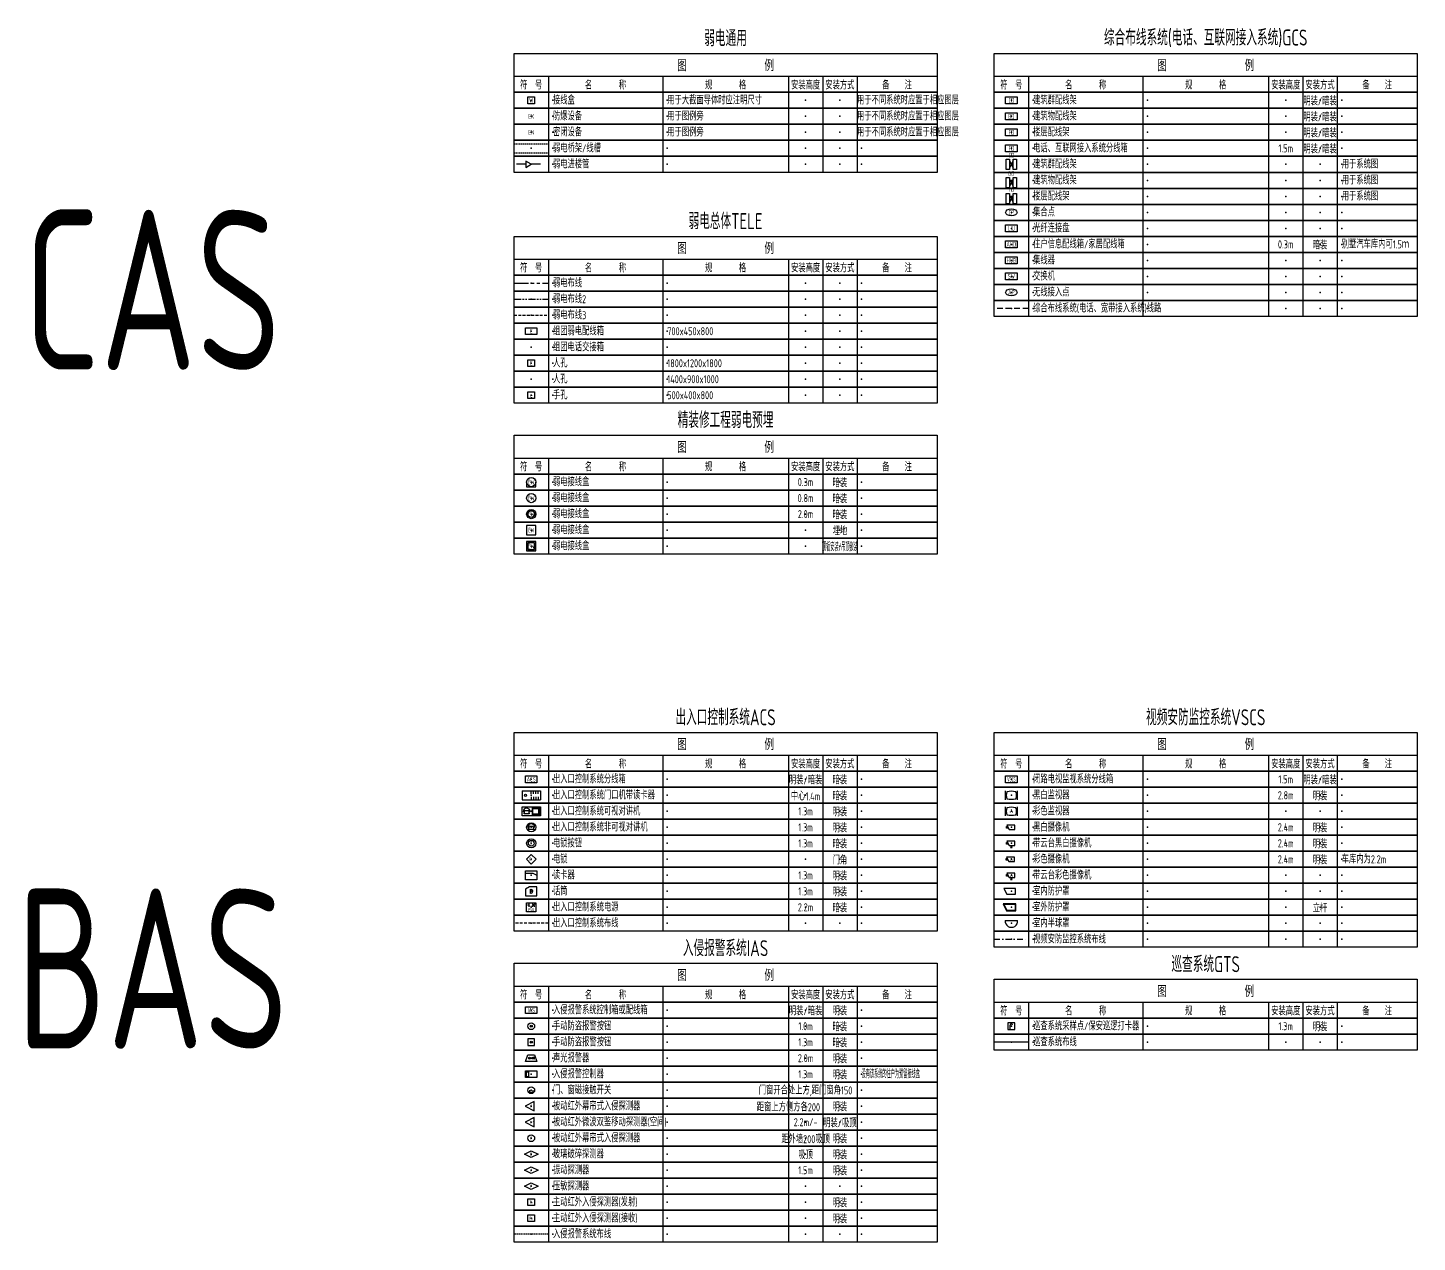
# Model space of a CAD drawing. Header units: millimetres. Extents: x -714894 to -525595, y 3400 to 234118.
# Drawn here: x -712364 to -651595, y 3400 to 56523 of the extents above; entities that cross this region are included whole.
import ezdxf
from ezdxf.enums import TextEntityAlignment as Align

# ---------------------------------------------------------------- set-up
doc = ezdxf.new("R2010")
doc.units = ezdxf.units.MM
doc.header["$LTSCALE"] = 500
for name, pattern in [('DASHDOT', [1, 0.5, -0.25, 0, -0.25]), ('DASHED', [0.75, 0.5, -0.25]), ('HIDDEN', [0.375, 0.25, -0.125]), ('HIDDEN2', [0.1875, 0.125, -0.0625]), ('PHANTOM', [2.5, 1.25, -0.25, 0.25, -0.25, 0.25, -0.25]), ('PHANTOM2', [1.25, 0.625, -0.125, 0.125, -0.125, 0.125, -0.125])]:
    doc.linetypes.add(name, pattern=pattern)
for name, color, linetype in [('E-ACS-DEVC', 3, 'Continuous'), ('E-ACS-EQPM', 2, 'Continuous'), ('E-ACS-WIRE', 4, 'HIDDEN'), ('E-GCS-EQPM', 3, 'Continuous'), ('E-GCS-WIRE', 4, 'DASHED'), ('E-GTS-DEVC', 3, 'Continuous'), ('E-GTS-WIRE', 4, 'Continuous'), ('E-IAS-DEVC', 3, 'Continuous'), ('E-IAS-EQPM', 2, 'Continuous'), ('E-IAS-WIRE', 4, 'HIDDEN2'), ('E-REQU-EMBD', 90, 'Continuous'), ('E-TELE-CMTB', 3, 'HIDDEN2'), ('E-TELE-DEVC', 3, 'Continuous'), ('E-TELE-EQPM', 3, 'Continuous'), ('E-TELE-WELL', 42, 'Continuous'), ('E-TELE-WIRE', 4, 'PHANTOM'), ('E-TELE-WIRE2', 4, 'PHANTOM2'), ('E-TELE-WIRE3', 4, 'HIDDEN'), ('E-UNIV-DIAG', 2, 'Continuous'), ('E-UNIV-EL', 140, 'Continuous'), ('E-UNIV-NOTE', 6, 'Continuous'), ('E-VSCS-DEVC', 3, 'Continuous'), ('E-VSCS-EQPM', 3, 'Continuous'), ('E-VSCS-WIRE', 4, 'DASHDOT')]:
    doc.layers.add(name, color=color, linetype=linetype)
doc.styles.add('TH-STYLE3', font='tssdeng.shx', dxfattribs={"width": 0.65, "bigfont": 'tssdchn.shx'})

# ---------------------------------------------------------------- blocks, each defined once
blk = doc.blocks.new('E-BKTS2')
for p, q in [((0, 0), (185, 0)), ((0, -7), (0, 0)), ((185, 0), (185, -7)), ((185, -7), (0, -7))]:
    blk.add_line(p, q)
at = {"linetype": 'Continuous'}
for p, q in [((15, 0), (15, -7)), ((65, 0), (65, -7)), ((120, 0), (120, -7)), ((135, 0), (135, -7)), ((150, 0), (150, -7))]:
    blk.add_line(p, q, dxfattribs=at)
for p in [(7.5, -3.5), (17, -3.5), (67, -3.5), (127.5, -3.5), (142.5, -3.5), (152, -3.5)]:
    blk.add_point(p, dxfattribs=at)
blk = doc.blocks.new('E-BKTS1')
blk.add_line((0, -10), (185, -10))
at = {"linetype": 'Continuous'}
for p, q in [((15, -10), (15, -17)), ((65, -10), (65, -17)), ((120, -10), (120, -17)), ((135, -10), (135, -17)), ((150, -10), (150, -17))]:
    blk.add_line(p, q, dxfattribs=at)
blk.add_lwpolyline([(0, 0), (185, 0), (185, -17), (0, -17)], close=True)
at = {"layer": 'E-UNIV-NOTE', "style": 'TH-STYLE3', "width": 0.7}
for s, height, p in [('图                例', 5, (92.5, -5)), ('安装高度', 3.5, (127.5, -13.5)), ('安装方式', 3.5, (142.5, -13.5))]:
    blk.add_text(s, height=height, dxfattribs=at).set_placement(p, align=Align.MIDDLE)
at = {"layer": 'E-UNIV-NOTE', "linetype": 'Continuous', "style": 'TH-STYLE3', "width": 0.7}
for s, p in [('符  号', (7.5, -13.5)), ('名       称', (40, -13.5)), ('规       格', (92.5, -13.5)), ('备    注', (167.5, -13.5))]:
    blk.add_text(s, height=3.5, dxfattribs=at).set_placement(p, align=Align.MIDDLE)
blk = doc.blocks.new('E-BACS31')
blk.add_lwpolyline([(-2, -2), (-2, 2), (2, 2), (2, -2)], close=True)
at = {"layer": 'E-UNIV-EL'}
for p, q in [((-1.5, 1.25), (-1.5, 0.75)), ((-1, 1.75), (-1, 0.25)), ((0.5, 1.75), (0.5, 1.25)), ((0.5, 1.25), (1.5, 1.25)), ((0.5, 0.75), (1.5, 0.75)), ((0.5, 0.25), (0.5, 0.75)), ((1.5, 1.75), (1.5, 1.25)), ((1.5, 0.25), (1.5, 0.75))]:
    blk.add_line(p, q, dxfattribs=at)
at = {"layer": 'E-UNIV-EL', "style": 'TH-STYLE3', "width": 0.7}
for tag, height, p in [('F1', 0.7, (-0.5, 0.5)), ('F', 1.3, (0, -1))]:
    blk.add_attdef(tag, text='', height=height, dxfattribs=at).set_placement(p, align=Align.MIDDLE)
blk = doc.blocks.new('E-BACS61')
blk.add_lwpolyline([(-2.5, 1), (-2.5, -2), (2.5, -2), (2.5, 2), (-0.77, 2)], close=True)
at = {"layer": 'E-UNIV-EL'}
blk.add_line((-0.5, 1), (-0.5, -1), dxfattribs=at)
blk.add_arc((0, 0), 0.75, 228.18969, 131.81031, dxfattribs=at)
blk = doc.blocks.new('E-BACS02-1')
blk.add_lwpolyline([(-4, 2), (4, 2), (4, -2), (-4, -2)], close=True)
at = {"layer": 'E-UNIV-EL'}
blk.add_lwpolyline([(-1.13, -0.16), (-0.5, -0.16, 1), (-3.5, -0.16), (-2.87, -0.16)], format="xyb", dxfattribs=at)
for points in [[(-3.12, -1.16), (-2.75, 0.34), (-1.25, 0.34), (-0.88, -1.16)], [(0.5, -1.5), (0.5, 1.5), (3.5, 1.5), (3.5, -1.5)], [(0.75, -1.25), (0.75, 1.25), (3.25, 1.25), (3.25, -1.25)]]:
    blk.add_lwpolyline(points, close=True, dxfattribs=at)
blk = doc.blocks.new('E-BACS02')
blk.add_circle((0, 0), 2)
at = {"layer": 'E-UNIV-EL'}
blk.add_lwpolyline([(0.87, 0), (1.5, 0, 1), (-1.5, 0), (-0.87, 0)], format="xyb", dxfattribs=at)
blk.add_lwpolyline([(-1.12, -1), (-0.75, 0.5), (0.75, 0.5), (1.12, -1)], close=True, dxfattribs=at)
blk = doc.blocks.new('E-BACS51')
blk.add_circle((0, 0), 2)
at = {"layer": 'E-UNIV-EL'}
blk.add_circle((0, 0), 1.25, dxfattribs=at)
at = {"layer": 'E-UNIV-EL', "style": 'TH-STYLE3', "width": 0.7}
blk.add_attdef('F', text='', height=1.3, dxfattribs=at).set_placement((0, 0), align=Align.MIDDLE)
blk = doc.blocks.new('E-BACS41')
blk.add_lwpolyline([(-2.5, 2), (2.5, 2), (2.5, -2), (-2.5, -2)], close=True)
at = {"layer": 'E-UNIV-EL'}
for p, q in [((-2.5, 1), (0.77, 1)), ((0.77, 1), (2.5, 0))]:
    blk.add_line(p, q, dxfattribs=at)
blk = doc.blocks.new('E-BACS21')
blk.add_lwpolyline([(0, -2.12), (-2.12, 0), (0, 2.12), (2.12, 0)], close=True)
at = {"layer": 'E-UNIV-EL', "style": 'TH-STYLE3', "width": 0.7}
blk.add_attdef('F', text='', height=1.3, dxfattribs=at).set_placement((0, 0), align=Align.MIDDLE)
blk = doc.blocks.new('E-BACS01')
for p, q in [((-4, 2), (-4, -2)), ((-4, 2), (4, 2)), ((4, 2), (4, -2)), ((-4, -2), (4, -2))]:
    blk.add_line(p, q)
at = {"layer": 'E-UNIV-EL'}
for p, q in [((0, 1), (0, 2)), ((0, 0.67), (0, 2)), ((1, 0.67), (1, 2)), ((2, 0.67), (2, 2)), ((3, 0.67), (3, 2)), ((0, -0.67), (0, -2)), ((0, -1), (0, -2)), ((1, -0.67), (1, -2)), ((2, -0.67), (2, -2)), ((3, -0.67), (3, -2))]:
    blk.add_line(p, q, dxfattribs=at)
blk.add_circle((-2.5, 0), 0.5, dxfattribs=at)
blk = doc.blocks.new('E-BGTS10')
blk.add_lwpolyline([(-1.5, -1.5), (1.5, -1.5), (1.5, 1.5), (-1.5, 1.5)], close=True)
at = {"layer": 'E-UNIV-EL'}
blk.add_line((-0.5, -1.5), (-0.5, 0.5), dxfattribs=at)
blk.add_arc((0, 0.46), 0.502, 5.04448, 174.95552, dxfattribs=at)
blk = doc.blocks.new('E-BVSCS000')
blk.add_lwpolyline([(-2.5, -1.5), (-2.5, 1.5), (2.5, 1.5), (2.5, -1.5)], close=True)
at = {"layer": 'E-UNIV-EL', "style": 'TH-STYLE3', "width": 0.5}
blk.add_attdef('BOX', text='', height=2, dxfattribs=at).set_placement((0, 0), align=Align.MIDDLE)
blk = doc.blocks.new('E-BVSCS010')
for p, q in [((-2.5, -2), (-2.5, 2)), ((2.5, 2), (2.5, -2))]:
    blk.add_line(p, q)
for centre, radius, start, end in [((2.375, 0), 4.625, 161.075356, 198.924644), ((0, -6.375), 8.125, 75.749967, 104.250033), ((-2.375, 0), 4.625, 341.075356, 18.924644), ((0, 6.375), 8.125, 255.749967, 284.250033)]:
    blk.add_arc(centre, radius, start, end)
blk = doc.blocks.new('E-BVSCS011')
for p, q in [((-2.5, -2), (-2.5, 2)), ((2.5, 2), (2.5, -2))]:
    blk.add_line(p, q)
for centre, radius, start, end in [((2.37, 0), 4.62, 161.07536, 198.92464), ((0, -6.37), 8.12, 75.74997, 104.25003), ((-2.38, 0), 4.62, 341.07536, 18.92464), ((0, 6.38), 8.12, 255.74997, 284.25003)]:
    blk.add_arc(centre, radius, start, end)
at = {"layer": 'E-UNIV-EL', "const_width": 0.25}
for points in [[(-0.12, 0.67, 1), (0.12, 0.67, 1)], [(-0.62, -0.33, 1), (-0.38, -0.33, 1)], [(0.38, -0.33, 1), (0.62, -0.33, 1)]]:
    blk.add_lwpolyline(points, format="xyb", close=True, dxfattribs=at)
blk = doc.blocks.new('E-BVSCS110')
blk.add_lwpolyline([(-1.3, -0.4), (-2.2, -0.4), (-2.2, 0.4), (-1.7, 0.4)])
blk.add_lwpolyline([(1.5, 1), (-2, 1), (-1, -1), (1.5, -1)], close=True)
at = {"layer": 'E-UNIV-EL', "const_width": 0.2}
for points in [[(-0.1, 0.4, 1), (0.1, 0.4, 1)], [(-0.5, -0.4, 1), (-0.3, -0.4, 1)], [(0.3, -0.4, 1), (0.5, -0.4, 1)]]:
    blk.add_lwpolyline(points, format="xyb", close=True, dxfattribs=at)
blk = doc.blocks.new('E-BVSCS111')
blk.add_lwpolyline([(-1.3, -0.4), (-2.2, -0.4), (-2.2, 0.4), (-1.7, 0.4)])
for points in [[(1.5, 1), (-2, 1), (-1, -1), (1.5, -1)], [(-0.4, -1.8), (0.4, -1.8), (0, -1)]]:
    blk.add_lwpolyline(points, close=True)
at = {"layer": 'E-UNIV-EL', "const_width": 0.2}
for points in [[(-0.1, 0.4, 1), (0.1, 0.4, 1)], [(-0.5, -0.4, 1), (-0.3, -0.4, 1)], [(0.3, -0.4, 1), (0.5, -0.4, 1)]]:
    blk.add_lwpolyline(points, format="xyb", close=True, dxfattribs=at)
blk = doc.blocks.new('E-BVSCS100')
blk.add_lwpolyline([(-1.3, -0.4), (-2.2, -0.4), (-2.2, 0.4), (-1.7, 0.4)])
blk.add_lwpolyline([(1.5, 1), (-2, 1), (-1, -1), (1.5, -1)], close=True)
blk = doc.blocks.new('E-BVSCS101')
blk.add_lwpolyline([(-1.3, -0.4), (-2.2, -0.4), (-2.2, 0.4), (-1.7, 0.4)])
for points in [[(1.5, 1), (-2, 1), (-1, -1), (1.5, -1)], [(-0.4, -1.8), (0.4, -1.8), (0, -1)]]:
    blk.add_lwpolyline(points, close=True)
blk = doc.blocks.new('E-BVSCS200')
blk.add_lwpolyline([(1.75, -1.25), (1.75, 1.25), (-3.24, 1.25), (-1.99, -1.25)], close=True)
blk = doc.blocks.new('E-BVSCS201')
blk.add_lwpolyline([(2, -1.5), (2, 1.5), (-3.65, 1.5), (-2.15, -1.5)], close=True)
at = {"layer": 'E-UNIV-EL'}
blk.add_lwpolyline([(1.75, -1.25), (1.75, 1.25), (-3.24, 1.25), (-1.99, -1.25)], close=True, dxfattribs=at)
blk = doc.blocks.new('E-BVSCS210')
blk.add_line((-2.75, 1.25), (2.75, 1.25))
blk.add_arc((0, 1.01), 2.76, 175.02089, 4.97911)
blk = doc.blocks.new('E-BIAS111')
blk.add_circle((0, 0), 1.5)
at = {"layer": 'E-UNIV-EL', "style": 'TH-STYLE3', "width": 0.6}
blk.add_attdef('F', text='', height=1.3, dxfattribs=at).set_placement((0, 0), align=Align.MIDDLE)
blk = doc.blocks.new('E-BIAS110')
blk.add_lwpolyline([(1.33, -2), (1.33, 2), (-2.67, 0)], close=True)
at = {"layer": 'E-UNIV-EL', "style": 'TH-STYLE3', "width": 0.5}
blk.add_attdef('F', text='', height=1.3, dxfattribs=at).set_placement((0, 0), align=Align.MIDDLE)
blk = doc.blocks.new('E-BIAS120')
blk.add_lwpolyline([(1.33, -2), (1.33, 2), (-2.67, 0)], close=True)
at = {"layer": 'E-UNIV-EL', "style": 'TH-STYLE3', "width": 0.5}
blk.add_attdef('F', text='', height=1.3, dxfattribs=at).set_placement((0, 0), align=Align.MIDDLE)
blk = doc.blocks.new('E-BIAS100')
blk.add_circle((0, 0), 1.5)
at = {"layer": 'E-UNIV-EL'}
blk.add_lwpolyline([(-0.81, 0), (-0.81, -0.81), (0.81, -0.81), (0.81, 0)], dxfattribs=at)
blk = doc.blocks.new('E-BIAS020')
blk.add_lwpolyline([(-2.5, -1.5), (-1.5, 1.5), (1.5, 1.5), (2.5, -1.5)], close=True)
at = {"layer": 'E-UNIV-EL'}
for p, q in [((-1.1, 0.35), (-0.4, -0.35)), ((-0.4, 0.35), (-1.1, -0.35)), ((0.25, 0.25), (0.25, -0.25)), ((0.25, 0.25), (0.65, 0.25)), ((1.25, 0.5), (0.65, 0.25)), ((0.65, 0.25), (0.65, -0.25)), ((1.25, 0.5), (1.25, -0.5)), ((0.65, -0.25), (0.25, -0.25)), ((1.25, -0.5), (0.65, -0.25))]:
    blk.add_line(p, q, dxfattribs=at)
blk.add_circle((-0.75, 0), 0.5, dxfattribs=at)
blk = doc.blocks.new('E-BIAS010')
blk.add_lwpolyline([(-2.5, -1.5), (-2.5, 1.5), (2.5, 1.5), (2.5, -1.5)], close=True)
at = {"layer": 'E-UNIV-EL'}
for p, q in [((-2, 1), (-1, 1)), ((-2, -1), (-2, 1)), ((-1, -1), (-1, 1)), ((-2, -1), (-1, -1))]:
    blk.add_line(p, q, dxfattribs=at)
blk = doc.blocks.new('E-BIAS000')
blk.add_lwpolyline([(-2.5, -1.5), (-2.5, 1.5), (2.5, 1.5), (2.5, -1.5)], close=True)
at = {"layer": 'E-UNIV-EL', "style": 'TH-STYLE3', "width": 0.7}
blk.add_attdef('BOX', text='', height=2, dxfattribs=at).set_placement((0, 0), align=Align.MIDDLE)
blk = doc.blocks.new('E-BIAS200')
blk.add_circle((0, 0), 1.5)
at = {"layer": 'E-UNIV-EL'}
blk.add_circle((0, 0), 0.5, dxfattribs=at)
blk = doc.blocks.new('E-BIAS201')
blk.add_lwpolyline([(-1.5, -1.5), (1.5, -1.5), (1.5, 1.5), (-1.5, 1.5)], close=True)
at = {"layer": 'E-UNIV-EL'}
blk.add_circle((0, 0), 0.5, dxfattribs=at)
blk = doc.blocks.new('E-BIAS150')
blk.add_lwpolyline([(0, 1.5), (3, 0), (0, -1.5), (-3, 0)], close=True)
at = {"layer": 'E-UNIV-EL', "style": 'TH-STYLE3', "width": 0.7}
blk.add_attdef('F', text='', height=1.3, dxfattribs=at).set_placement((0, 0), align=Align.MIDDLE)
blk = doc.blocks.new('E-BIAS160')
blk.add_lwpolyline([(0, 1.5), (3, 0), (0, -1.5), (-3, 0)], close=True)
at = {"layer": 'E-UNIV-EL', "style": 'TH-STYLE3', "width": 0.7}
blk.add_attdef('F', text='', height=1.3, dxfattribs=at).set_placement((0, 0), align=Align.MIDDLE)
blk = doc.blocks.new('E-BIAS300')
blk.add_lwpolyline([(-1.5, -1.5), (-1.5, 1.5), (1.5, 1.5), (1.5, -1.5)], close=True)
at = {"layer": 'E-UNIV-EL', "style": 'TH-STYLE3', "width": 0.7}
blk.add_attdef('F', text='', height=1.3, dxfattribs=at).set_placement((0, 0), align=Align.MIDDLE)
blk = doc.blocks.new('E-BIAS301')
blk.add_lwpolyline([(-1.5, -1.5), (-1.5, 1.5), (1.5, 1.5), (1.5, -1.5)], close=True)
at = {"layer": 'E-UNIV-EL', "style": 'TH-STYLE3', "width": 0.7}
blk.add_attdef('F', text='', height=1.3, dxfattribs=at).set_placement((0, 0), align=Align.MIDDLE)
blk = doc.blocks.new('E-BACS11')
blk.add_lwpolyline([(-2.5, -1.5), (-2.5, 1.5), (2.5, 1.5), (2.5, -1.5)], close=True)
at = {"layer": 'E-UNIV-EL', "style": 'TH-STYLE3', "width": 0.7}
blk.add_attdef('BOX', text='', height=2, dxfattribs=at).set_placement((0, 0), align=Align.MIDDLE)
blk = doc.blocks.new('E-BESITE01')
blk.add_lwpolyline([(-2.5, -1.5), (-2.5, 1.5), (2.5, 1.5), (2.5, -1.5)], close=True)
at = {"layer": 'E-UNIV-EL', "style": 'TH-STYLE3', "width": 0.7}
blk.add_attdef('BOX', text='', height=2, dxfattribs=at).set_placement((0, 0), align=Align.MIDDLE)
blk = doc.blocks.new('E-BESITE11')
blk.add_lwpolyline([(-1.5, -1.5), (-1.5, 1.5), (1.5, 1.5), (1.5, -1.5)], close=True)
at = {"layer": 'E-UNIV-EL', "style": 'TH-STYLE3', "width": 0.7}
blk.add_attdef('FUNCTION', text='', height=2, dxfattribs=at).set_placement((0, 0), align=Align.MIDDLE)
blk = doc.blocks.new('E-BESITE11-1')
blk.add_lwpolyline([(-1.5, -1.5), (-1.5, 1.5), (1.5, 1.5), (1.5, -1.5)], close=True)
at = {"layer": 'E-UNIV-EL', "style": 'TH-STYLE3', "width": 0.7}
blk.add_attdef('FUNCTION', text='', height=2, dxfattribs=at).set_placement((0, 0), align=Align.MIDDLE)
blk = doc.blocks.new('E-BTELE90')
blk.add_lwpolyline([(-2, 0), (-2, -2), (2, -2), (2, 0)])
blk.add_circle((0, 0), 2)
at = {"layer": 'E-UNIV-EL', "style": 'TH-STYLE3', "width": 0.7}
blk.add_attdef('SOCKET', text='', height=2, dxfattribs=at).set_placement((0, 0), align=Align.MIDDLE)
blk = doc.blocks.new('E-BTELE91')
blk.add_circle((0, 0), 2)
at = {"layer": 'E-UNIV-EL', "style": 'TH-STYLE3', "width": 0.7}
blk.add_attdef('SOCKET', text='', height=2, dxfattribs=at).set_placement((0, 0), align=Align.MIDDLE)
blk = doc.blocks.new('E-BTELE91-1')
blk.add_circle((0, 0), 2)
at = {"layer": 'E-UNIV-EL'}
blk.add_circle((0, 0), 1.5, dxfattribs=at)
at = {"layer": 'E-UNIV-EL', "style": 'TH-STYLE3', "width": 0.7}
blk.add_attdef('SOCKET', text='', height=2, dxfattribs=at).set_placement((0, 0), align=Align.MIDDLE)
blk = doc.blocks.new('E-BTELE91-2')
blk.add_lwpolyline([(-2, 2), (-2, -2), (2, -2), (2, 2)], close=True)
at = {"layer": 'E-UNIV-EL', "style": 'TH-STYLE3', "width": 0.6}
blk.add_attdef('SOCKET', text='', height=2, dxfattribs=at).set_placement((0, 0), align=Align.MIDDLE)
blk = doc.blocks.new('E-BTELE91-3')
blk.add_lwpolyline([(-2, 2), (-2, -2), (2, -2), (2, 2)], close=True)
at = {"layer": 'E-UNIV-EL'}
blk.add_lwpolyline([(-1.5, 1.5), (-1.5, -1.5), (1.5, -1.5), (1.5, 1.5)], close=True, dxfattribs=at)
at = {"layer": 'E-UNIV-EL', "style": 'TH-STYLE3', "width": 0.7}
blk.add_attdef('SOCKET', text='', height=2, dxfattribs=at).set_placement((0, 0), align=Align.MIDDLE)
blk = doc.blocks.new('E-BCABLE01')
for p, q in [((0, 0), (2, 0)), ((3.2, 0), (5.2, 0))]:
    blk.add_line(p, q)
blk.add_lwpolyline([(3.2, -0.69), (3.2, 0.69), (2, 0)], close=True)
blk = doc.blocks.new('E-BGC001')
blk.add_lwpolyline([(-2.5, -1.5), (-2.5, 1.5), (2.5, 1.5), (2.5, -1.5)], close=True)
at = {"layer": 'E-UNIV-EL', "style": 'TH-STYLE3', "width": 0.7}
blk.add_attdef('BOX', text='', height=2, dxfattribs=at).set_placement((0, 0), align=Align.MIDDLE)
blk = doc.blocks.new('E-BGC002')
blk.add_lwpolyline([(-2.5, -1.5), (-2.5, 1.5), (2.5, 1.5), (2.5, -1.5)], close=True)
at = {"layer": 'E-UNIV-EL', "style": 'TH-STYLE3', "width": 0.7}
blk.add_attdef('BOX', text='', height=2, dxfattribs=at).set_placement((0, 0), align=Align.MIDDLE)
blk = doc.blocks.new('E-BGC003')
blk.add_lwpolyline([(-2.5, -1.5), (-2.5, 1.5), (2.5, 1.5), (2.5, -1.5)], close=True)
at = {"layer": 'E-UNIV-EL', "style": 'TH-STYLE3', "width": 0.7}
blk.add_attdef('BOX', text='', height=2, dxfattribs=at).set_placement((0, 0), align=Align.MIDDLE)
blk = doc.blocks.new('E-BGC012')
for p, q in [((-0.75, 1.5), (0.75, -1.5)), ((0.75, 1.5), (-0.75, -1.5))]:
    blk.add_line(p, q)
for points in [[(-0.75, -2.25), (-2.25, -2.25), (-2.25, 2.25), (-0.75, 2.25)], [(2.25, -2.25), (0.75, -2.25), (0.75, 2.25), (2.25, 2.25)]]:
    blk.add_lwpolyline(points, close=True)
at = {"layer": 'E-UNIV-EL', "style": 'TH-STYLE3', "width": 0.7}
blk.add_attdef('BOX', text='', height=2, dxfattribs=at).set_placement((0, 4), align=Align.MIDDLE)
blk = doc.blocks.new('E-BGC013')
for p, q in [((-0.75, 1.5), (0.75, -1.5)), ((0.75, 1.5), (-0.75, -1.5))]:
    blk.add_line(p, q)
for points in [[(-0.75, -2.25), (-2.25, -2.25), (-2.25, 2.25), (-0.75, 2.25)], [(2.25, -2.25), (0.75, -2.25), (0.75, 2.25), (2.25, 2.25)]]:
    blk.add_lwpolyline(points, close=True)
at = {"layer": 'E-UNIV-EL', "style": 'TH-STYLE3', "width": 0.7}
blk.add_attdef('BOX', text='', height=2, dxfattribs=at).set_placement((0, 4), align=Align.MIDDLE)
blk = doc.blocks.new('E-BGC021')
blk.add_lwpolyline([(-2.5, -1.5), (-2.5, 1.5), (2.5, 1.5), (2.5, -1.5)], close=True)
at = {"layer": 'E-UNIV-EL', "style": 'TH-STYLE3', "width": 0.7}
blk.add_attdef('BOX', text='', height=2, dxfattribs=at).set_placement((0, 0), align=Align.MIDDLE)
blk = doc.blocks.new('E-BGC022')
blk.add_lwpolyline([(-2.5, -1.5), (-2.5, 1.5), (2.5, 1.5), (2.5, -1.5)], close=True)
at = {"layer": 'E-UNIV-EL', "style": 'TH-STYLE3', "width": 0.7}
blk.add_attdef('BOX', text='', height=2, dxfattribs=at).set_placement((0, 0), align=Align.MIDDLE)
blk = doc.blocks.new('E-BGC023')
blk.add_ellipse((0, 0), major_axis=(-2.5, 0), ratio=0.6)
at = {"layer": 'E-UNIV-EL', "style": 'TH-STYLE3', "width": 0.7}
blk.add_attdef('BOX', text='', height=2, dxfattribs=at).set_placement((0, 0), align=Align.MIDDLE)
blk = doc.blocks.new('E-BGC004')
blk.add_ellipse((0, 0), major_axis=(-2.5, 0), ratio=0.6)
at = {"layer": 'E-UNIV-EL', "style": 'TH-STYLE3', "width": 0.7}
blk.add_attdef('BOX', text='', height=2, dxfattribs=at).set_placement((0, 0), align=Align.MIDDLE)
blk = doc.blocks.new('E-BGC006')
blk.add_lwpolyline([(-2.5, -1.5), (-2.5, 1.5), (2.5, 1.5), (2.5, -1.5)], close=True)
at = {"layer": 'E-UNIV-EL', "style": 'TH-STYLE3', "width": 0.7}
blk.add_attdef('BOX', text='', height=2, dxfattribs=at).set_placement((0, 0), align=Align.MIDDLE)
blk = doc.blocks.new('E-BGC005')
blk.add_lwpolyline([(-2.5, -1.5), (-2.5, 1.5), (2.5, 1.5), (2.5, -1.5)], close=True)
at = {"layer": 'E-UNIV-EL', "style": 'TH-STYLE3', "width": 0.7}
blk.add_attdef('BOX', text='', height=2, dxfattribs=at).set_placement((0, 0), align=Align.MIDDLE)
blk = doc.blocks.new('E-BS001')
blk.add_lwpolyline([(-1.5, -1.5), (-1.5, 1.5), (1.5, 1.5), (1.5, -1.5)], close=True)
at = {"layer": 'E-UNIV-EL', "style": 'TH-STYLE3', "width": 0.7}
blk.add_attdef('SOCKET', text='', height=2, dxfattribs=at).set_placement((0, 0), align=Align.MIDDLE)
blk = doc.blocks.new('E-BGC011')
for p, q in [((-0.75, 1.5), (0.75, -1.5)), ((0.75, 1.5), (-0.75, -1.5))]:
    blk.add_line(p, q)
for points in [[(-0.75, -2.25), (-2.25, -2.25), (-2.25, 2.25), (-0.75, 2.25)], [(2.25, -2.25), (0.75, -2.25), (0.75, 2.25), (2.25, 2.25)]]:
    blk.add_lwpolyline(points, close=True)
at = {"layer": 'E-UNIV-EL', "style": 'TH-STYLE3', "width": 0.7}
blk.add_attdef('BOX', text='', height=2, dxfattribs=at).set_placement((0, 4), align=Align.MIDDLE)

msp = doc.modelspace()

# ---------------------------------------------------------------- linework, layer by layer
at = {"layer": 'E-ACS-WIRE'}
msp.add_line((-689595, 17350), (-691095, 17350), dxfattribs=at)
at = {"layer": 'E-GCS-WIRE'}
msp.add_line((-668595, 44250), (-670095, 44250), dxfattribs=at)
at = {"layer": 'E-GTS-WIRE'}
msp.add_line((-668595, 12150), (-670095, 12150), dxfattribs=at)
at = {"layer": 'E-IAS-WIRE'}
msp.add_line((-689595, 3750), (-691095, 3750), dxfattribs=at)
at = {"layer": 'E-TELE-CMTB'}
for p, q in [((-691095, 51450), (-689595, 51450)), ((-691095, 51050), (-689595, 51050))]:
    msp.add_line(p, q, dxfattribs=at)
at = {"layer": 'E-TELE-WIRE'}
msp.add_line((-691095, 45350), (-689595, 45350), dxfattribs=at)
at = {"layer": 'E-TELE-WIRE2'}
msp.add_line((-691095, 44650), (-689595, 44650), dxfattribs=at)
at = {"layer": 'E-TELE-WIRE3'}
msp.add_line((-691095, 43950), (-689595, 43950), dxfattribs=at)
at = {"layer": 'E-VSCS-WIRE'}
msp.add_line((-670095, 16650), (-668595, 16650), dxfattribs=at)

# ---------------------------------------------------------------- block references
at = {"layer": 'E-ACS-DEVC', "xscale": 100, "yscale": 100, "zscale": 100}
for name, p in [('E-BACS01', (-690345, 22950)), ('E-BACS02-1', (-690345, 22250)), ('E-BACS02', (-690345, 21550)), ('E-BACS41', (-690345, 19450)), ('E-BACS61', (-690345, 18750))]:
    msp.add_blockref(name, p, dxfattribs=at)
for name, p, values in [('E-BACS51', (-690345, 20850), {'F': 'E'}), ('E-BACS21', (-690345, 20150), {'F': 'EL'}), ('E-BACS31', (-690345, 18050), {'F1': '2', 'F': 'PSU'})]:
    msp.add_blockref(name, p, dxfattribs=at).add_auto_attribs(values)
at = {"layer": 'E-ACS-EQPM', "xscale": 100, "yscale": 100, "zscale": 100}
msp.add_blockref('E-BACS11', (-690345, 23650), dxfattribs=at).add_auto_attribs({'BOX': 'ACS'})
at = {"layer": 'E-GCS-EQPM', "xscale": 100, "yscale": 100, "zscale": 100}
for name, p, values in [('E-BGC001', (-669345, 53350), {'BOX': 'CD'}), ('E-BGC002', (-669345, 52650), {'BOX': 'BD'}), ('E-BGC003', (-669345, 51950), {'BOX': 'FD'}), ('E-BGC003', (-669345, 51250), {'BOX': 'FD'}), ('E-BGC011', (-669345, 50550), {'BOX': 'CD'}), ('E-BGC012', (-669345, 49750), {'BOX': 'BD'}), ('E-BGC013', (-669345, 49050), {'BOX': 'FD'}), ('E-BGC004', (-669345, 48450), {'BOX': 'CP'}), ('E-BGC005', (-669345, 47750), {'BOX': 'LIU'}), ('E-BGC006', (-669345, 47050), {'BOX': 'AHD'}), ('E-BGC021', (-669345, 46350), {'BOX': 'HUB'}), ('E-BGC022', (-669345, 45650), {'BOX': 'SW'}), ('E-BGC023', (-669345, 44950), {'BOX': 'AP'})]:
    msp.add_blockref(name, p, dxfattribs=at).add_auto_attribs(values)
at = {"layer": 'E-GTS-DEVC', "xscale": 100, "yscale": 100, "zscale": 100}
msp.add_blockref('E-BGTS10', (-669345, 12850), dxfattribs=at)
at = {"layer": 'E-IAS-DEVC', "xscale": 100, "yscale": 100, "zscale": 100}
for name, p in [('E-BIAS200', (-690345, 12850)), ('E-BIAS201', (-690345, 12150)), ('E-BIAS020', (-690345, 11450)), ('E-BIAS010', (-690345, 10750)), ('E-BIAS100', (-690345, 10050))]:
    msp.add_blockref(name, p, dxfattribs=at)
for name, p, values in [('E-BIAS110', (-690345, 9350), {'F': 'IR'}), ('E-BIAS120', (-690345, 8650), {'F': 'IR/M'}), ('E-BIAS150', (-690345, 7250), {'F': 'B'}), ('E-BIAS160', (-690345, 6550), {'F': 'A'}), ('E-BIAS160', (-690345, 5850), {'F': 'P'}), ('E-BIAS300', (-690345, 5150), {'F': 'Tx'}), ('E-BIAS301', (-690345, 4450), {'F': 'Rx'})]:
    msp.add_blockref(name, p, dxfattribs=at).add_auto_attribs(values)
at = {"layer": 'E-IAS-DEVC'}
ref = msp.add_blockref('E-BIAS111', (-690345, 7950), dxfattribs=dict(at, xscale=100, yscale=100, zscale=100))
ref.add_attrib('F', 'IR', dxfattribs={"layer": 'E-UNIV-EL', "height": 130, "style": 'TH-STYLE3', "width": 0.5}).set_placement((-690345, 7950), align=Align.MIDDLE)
at = {"layer": 'E-IAS-EQPM', "xscale": 100, "yscale": 100, "zscale": 100}
msp.add_blockref('E-BIAS000', (-690345, 13550), dxfattribs=at).add_auto_attribs({'BOX': 'IAS'})
at = {"layer": 'E-REQU-EMBD', "xscale": 200, "yscale": 200, "zscale": 200, "rotation": 180}
msp.add_blockref('E-BCABLE01', (-689945, 50550), dxfattribs=at)
at = {"layer": 'E-TELE-DEVC', "xscale": 100, "yscale": 100, "zscale": 100}
for name, p, values in [('E-BS001', (-690345, 53350), {'SOCKET': 'W'}), ('E-BTELE90', (-690345, 36650), {'SOCKET': 'EW'}), ('E-BTELE91', (-690345, 35950), {'SOCKET': 'EW'}), ('E-BTELE91-1', (-690345, 35250), {'SOCKET': 'EW'}), ('E-BTELE91-2', (-690345, 34550), {'SOCKET': 'EW'}), ('E-BTELE91-3', (-690345, 33850), {'SOCKET': 'EW'})]:
    msp.add_blockref(name, p, dxfattribs=at).add_auto_attribs(values)
at = {"layer": 'E-TELE-EQPM', "xscale": 100, "yscale": 100, "zscale": 100}
msp.add_blockref('E-BESITE01', (-690345, 43250), dxfattribs=at).add_auto_attribs({'BOX': 'E'})
at = {"layer": 'E-TELE-WELL', "xscale": 100, "yscale": 100, "zscale": 100}
for name, p, values in [('E-BESITE11', (-690345, 41850), {'FUNCTION': 'E'}), ('E-BESITE11-1', (-690345, 40450), {'FUNCTION': 'e'})]:
    msp.add_blockref(name, p, dxfattribs=at).add_auto_attribs(values)
at = {"layer": 'E-UNIV-DIAG', "xscale": 100, "yscale": 100, "zscale": 100}
for name, p in [('E-BKTS1', (-691095, 55400)), ('E-BKTS1', (-670095, 55400)), ('E-BKTS2', (-691095, 53700)), ('E-BKTS2', (-670095, 53700)), ('E-BKTS2', (-691095, 53000)), ('E-BKTS2', (-670095, 53000)), ('E-BKTS2', (-691095, 52300)), ('E-BKTS2', (-670095, 52300)), ('E-BKTS2', (-691095, 51600)), ('E-BKTS2', (-670095, 51600)), ('E-BKTS2', (-691095, 50900)), ('E-BKTS2', (-670095, 50900)), ('E-BKTS2', (-670095, 50200)), ('E-BKTS2', (-670095, 49500)), ('E-BKTS2', (-670095, 48800)), ('E-BKTS2', (-670095, 48100)), ('E-BKTS1', (-691095, 47400)), ('E-BKTS2', (-670095, 47400)), ('E-BKTS2', (-670095, 46700)), ('E-BKTS2', (-691095, 45700)), ('E-BKTS2', (-670095, 46000)), ('E-BKTS2', (-691095, 45000)), ('E-BKTS2', (-670095, 45300)), ('E-BKTS2', (-670095, 44600)), ('E-BKTS2', (-691095, 44300)), ('E-BKTS2', (-691095, 43600)), ('E-BKTS2', (-691095, 42900)), ('E-BKTS2', (-691095, 42200)), ('E-BKTS2', (-691095, 41500)), ('E-BKTS2', (-691095, 40800)), ('E-BKTS1', (-691095, 38700)), ('E-BKTS2', (-691095, 37000)), ('E-BKTS2', (-691095, 36300)), ('E-BKTS2', (-691095, 35600)), ('E-BKTS2', (-691095, 34900)), ('E-BKTS2', (-691095, 34200)), ('E-BKTS1', (-691095, 25700)), ('E-BKTS1', (-670095, 25700)), ('E-BKTS2', (-691095, 24000)), ('E-BKTS2', (-670095, 24000)), ('E-BKTS2', (-691095, 23300)), ('E-BKTS2', (-670095, 23300)), ('E-BKTS2', (-691095, 22600)), ('E-BKTS2', (-670095, 22600)), ('E-BKTS2', (-691095, 21900)), ('E-BKTS2', (-670095, 21900)), ('E-BKTS2', (-691095, 21200)), ('E-BKTS2', (-670095, 21200)), ('E-BKTS2', (-691095, 20500)), ('E-BKTS2', (-670095, 20500)), ('E-BKTS2', (-691095, 19800)), ('E-BKTS2', (-670095, 19800)), ('E-BKTS2', (-691095, 19100)), ('E-BKTS2', (-670095, 19100)), ('E-BKTS2', (-691095, 18400)), ('E-BKTS2', (-670095, 18400)), ('E-BKTS2', (-691095, 17700)), ('E-BKTS2', (-670095, 17700)), ('E-BKTS2', (-670095, 17000)), ('E-BKTS1', (-691095, 15600)), ('E-BKTS1', (-670095, 14900)), ('E-BKTS2', (-691095, 13900)), ('E-BKTS2', (-691095, 13200)), ('E-BKTS2', (-670095, 13200)), ('E-BKTS2', (-691095, 12500)), ('E-BKTS2', (-670095, 12500)), ('E-BKTS2', (-691095, 11800)), ('E-BKTS2', (-691095, 11100)), ('E-BKTS2', (-691095, 10400)), ('E-BKTS2', (-691095, 9700)), ('E-BKTS2', (-691095, 9000)), ('E-BKTS2', (-691095, 8300)), ('E-BKTS2', (-691095, 7600)), ('E-BKTS2', (-691095, 6900)), ('E-BKTS2', (-691095, 6200)), ('E-BKTS2', (-691095, 5500)), ('E-BKTS2', (-691095, 4800)), ('E-BKTS2', (-691095, 4100))]:
    msp.add_blockref(name, p, dxfattribs=at)
at = {"layer": 'E-VSCS-DEVC', "xscale": 100, "yscale": 100, "zscale": 100}
for name, p in [('E-BVSCS100', (-669345, 21550)), ('E-BVSCS101', (-669345, 20850)), ('E-BVSCS110', (-669355, 20150)), ('E-BVSCS111', (-669345, 19450)), ('E-BVSCS200', (-669345, 18750)), ('E-BVSCS201', (-669345, 18050)), ('E-BVSCS210', (-669345, 17350))]:
    msp.add_blockref(name, p, dxfattribs=at)
at = {"layer": 'E-VSCS-EQPM', "xscale": 100, "yscale": 100, "zscale": 100}
msp.add_blockref('E-BVSCS000', (-669345, 23650), dxfattribs=at).add_auto_attribs({'BOX': 'VSCS'})
for name, p in [('E-BVSCS010', (-669345, 22950)), ('E-BVSCS011', (-669345, 22250))]:
    msp.add_blockref(name, p, dxfattribs=at)

# ---------------------------------------------------------------- texts
at = {"layer": 'E-TELE-DEVC', "style": 'TH-STYLE3', "width": 0.7}
for s, p in [('EX', (-690345, 52650)), ('EN', (-690345, 51950))]:
    msp.add_text(s, height=200, dxfattribs=at).set_placement(p, align=Align.MIDDLE)
at = {"layer": 'E-UNIV-NOTE', "style": 'TH-STYLE3'}
for s, height, width, p in [('综合布线系统(电话、互联网接入系统)GCS', 700, 0.7, (-660845, 56100)), ('弱电通用', 700, 0.7, (-681845, 56100)), ('明装/暗装', 350, 0.7, (-655845, 53350)), ('明装/暗装', 350, 0.7, (-655845, 52650)), ('明装/暗装', 350, 0.7, (-655845, 51950)), ('1.5m', 350, 0.7, (-657345, 51250)), ('明装/暗装', 350, 0.7, (-655845, 51250)), ('CAS', 7000, 0.7, (-706924, 45067)), ('弱电总体TELE', 700, 0.7, (-681845, 48100)), ('0.3m', 350, 0.7, (-657345, 47050)), ('暗装', 350, 0.7, (-655845, 47050)), ('精装修工程弱电预埋', 700, 0.7, (-681845, 39400)), ('0.3m', 350, 0.7, (-678345, 36650)), ('暗装', 350, 0.7, (-676845, 36650)), ('0.8m', 350, 0.7, (-678345, 35950)), ('暗装', 350, 0.7, (-676845, 35950)), ('2.0m', 350, 0.7, (-678345, 35250)), ('暗装', 350, 0.7, (-676845, 35250)), ('埋地', 350, 0.7, (-676845, 34550)), ('顶板安装/吊顶嵌装', 350, 0.4, (-676845, 33850)), ('出入口控制系统ACS', 700, 0.7, (-681845, 26400)), ('视频安防监控系统VSCS', 700, 0.7, (-660845, 26400)), ('明装/暗装', 350, 0.7, (-678345, 23650)), ('暗装', 350, 0.7, (-676845, 23650)), ('1.5m', 350, 0.7, (-657345, 23650)), ('明装/暗装', 350, 0.7, (-655845, 23650)), ('中心1.4m', 350, 0.7, (-678345, 22950)), ('暗装', 350, 0.7, (-676845, 22950)), ('2.8m', 350, 0.7, (-657345, 22950)), ('明装', 350, 0.7, (-655845, 22950)), ('1.3m', 350, 0.7, (-678345, 22250)), ('明装', 350, 0.7, (-676845, 22250)), ('1.3m', 350, 0.7, (-678345, 21550)), ('明装', 350, 0.7, (-676845, 21550)), ('2.4m', 350, 0.7, (-657345, 21550)), ('明装', 350, 0.7, (-655845, 21550)), ('1.3m', 350, 0.7, (-678345, 20850)), ('暗装', 350, 0.7, (-676845, 20850)), ('2.4m', 350, 0.7, (-657345, 20850)), ('明装', 350, 0.7, (-655845, 20850)), ('门角', 350, 0.7, (-676845, 20150)), ('2.4m', 350, 0.7, (-657345, 20150)), ('明装', 350, 0.7, (-655845, 20150)), ('1.3m', 350, 0.7, (-678345, 19450)), ('明装', 350, 0.7, (-676845, 19450)), ('BAS', 7000, 0.7, (-706924, 15367)), ('1.3m', 350, 0.7, (-678345, 18750)), ('明装', 350, 0.7, (-676845, 18750)), ('暗装', 350, 0.7, (-676845, 18050)), ('立杆', 350, 0.7, (-655845, 18050)), ('2.2m', 350, 0.7, (-678345, 18050)), ('入侵报警系统IAS', 700, 0.7, (-681845, 16300)), ('巡查系统GTS', 700, 0.7, (-660845, 15600)), ('明装/暗装', 350, 0.7, (-678345, 13550)), ('明装', 350, 0.7, (-676845, 13550)), ('1.0m', 350, 0.7, (-678345, 12850)), ('暗装', 350, 0.7, (-676845, 12850)), ('1.3m', 350, 0.7, (-657345, 12850)), ('明装', 350, 0.7, (-655845, 12850)), ('1.3m', 350, 0.7, (-678345, 12150)), ('暗装', 350, 0.7, (-676845, 12150)), ('2.0m', 350, 0.7, (-678345, 11450)), ('明装', 350, 0.7, (-676845, 11450)), ('明装', 350, 0.7, (-676845, 10750)), ('1.3m', 350, 0.7, (-678345, 10750)), ('门窗开合处上方,距门窗角150', 350, 0.7, (-678345, 10050)), ('距窗上方侧方各200', 350, 0.7, (-679095, 9350)), ('明装', 350, 0.7, (-676845, 9350)), ('2.2m/-', 350, 0.7, (-678345, 8650)), ('明装/吸顶', 350, 0.7, (-676845, 8650)), ('距外墙200吸顶', 350, 0.7, (-678345, 7950)), ('明装', 350, 0.7, (-676845, 7950)), ('吸顶', 350, 0.7, (-678345, 7250)), ('明装', 350, 0.7, (-676845, 7250)), ('1.5m', 350, 0.7, (-678345, 6550)), ('明装', 350, 0.7, (-676845, 6550)), ('明装', 350, 0.7, (-676845, 5150)), ('明装', 350, 0.7, (-676845, 4450))]:
    msp.add_text(s, height=height, dxfattribs=dict(at, width=width)).set_placement(p, align=Align.MIDDLE)
for s, width, p in [('接线盒', 0.7, (-689395, 53350)), ('防爆设备', 0.7, (-689395, 52650)), ('密闭设备', 0.7, (-689395, 51950)), ('弱电桥架/线槽', 0.7, (-689395, 51250)), ('弱电进楼管', 0.7, (-689395, 50550)), ('用于系统图', 0.7, (-654895, 50550)), ('用于系统图', 0.7, (-654895, 49850)), ('用于系统图', 0.7, (-654895, 49150)), ('别墅汽车库内可1.5ｍ', 0.7, (-654895, 47050)), ('弱电布线', 0.7, (-689395, 45350)), ('弱电布线2', 0.7, (-689395, 44650)), ('综合布线系统(电话、宽带接入系统)线路', 0.7, (-668395, 44250)), ('弱电布线3', 0.7, (-689395, 43950)), ('组团弱电配线箱', 0.7, (-689395, 43250)), ('700x450x800', 0.7, (-684395, 43250)), ('组团电话交接箱', 0.7, (-689395, 42550)), ('人孔', 0.7, (-689395, 41850)), ('1800x1200x1800', 0.7, (-684395, 41850)), ('人孔', 0.7, (-689395, 41150)), ('1400x900x1000', 0.7, (-684395, 41150)), ('手孔', 0.7, (-689395, 40450)), ('500x400x800', 0.7, (-684395, 40450)), ('出入口控制系统门口机带读卡器', 0.7, (-689395, 22950)), ('黑白监视器', 0.7, (-668395, 22950)), ('出入口控制系统可视对讲机', 0.7, (-689395, 22250)), ('彩色监视器', 0.7, (-668395, 22250)), ('出入口控制系统非可视对讲机', 0.7, (-689395, 21550)), ('黑白摄像机', 0.7, (-668395, 21543)), ('带云台黑白摄像机', 0.7, (-668395, 20850)), ('彩色摄像机', 0.7, (-668395, 20150)), ('车库内为2.2m', 0.7, (-654895, 20150)), ('带云台彩色摄像机', 0.7, (-668395, 19450)), ('室内防护罩', 0.7, (-668395, 18750)), ('室外防护罩', 0.7, (-668395, 18050)), ('出入口控制系统布线', 0.7, (-689395, 17350)), ('室内半球罩', 0.7, (-668395, 17350)), ('手动防盗报警按钮', 0.7, (-689395, 12850)), ('巡查系统采样点/保安巡逻打卡器', 0.7, (-668395, 12850)), ('手动防盗报警按钮', 0.7, (-689395, 12150)), ('巡查系统布线', 0.7, (-668395, 12150)), ('声光报警器', 0.7, (-689395, 11450)), ('入侵报警控制器', 0.7, (-689395, 10750)), ('没有该系统的住户为预留接线盒', 0.4, (-675895, 10750)), ('门、窗磁接触开关', 0.7, (-689395, 10050)), ('被动红外幕帘式入侵探测器', 0.7, (-689395, 9350)), ('被动红外微波双鉴移动探测器(空间)', 0.7, (-689395, 8650)), ('被动红外幕帘式入侵探测器', 0.7, (-689395, 7950)), ('玻璃破碎探测器', 0.7, (-689395, 7250)), ('振动探测器', 0.7, (-689395, 6550)), ('压敏探测器', 0.7, (-689395, 5850)), ('主动红外入侵探测器(发射)', 0.7, (-689395, 5150)), ('主动红外入侵探测器(接收)', 0.7, (-689395, 4450)), ('入侵报警系统布线', 0.7, (-689395, 3750))]:
    msp.add_text(s, height=350, dxfattribs=dict(at, width=width)).set_placement(p, align=Align.MIDDLE_LEFT)
at = {"layer": 'E-UNIV-NOTE', "color": 1, "style": 'TH-STYLE3', "width": 0.7}
for s, p in [('用于大截面导体时应注明尺寸', (-684395, 53350)), ('用于不同系统时应置于相应图层', (-676095, 53350)), ('用于图例旁', (-684395, 52650)), ('用于不同系统时应置于相应图层', (-676095, 52650)), ('用于图例旁', (-684395, 51950)), ('用于不同系统时应置于相应图层', (-676095, 51950))]:
    msp.add_text(s, height=350, dxfattribs=at).set_placement(p, align=Align.MIDDLE_LEFT)
at = {"layer": 'E-UNIV-NOTE', "linetype": 'Continuous', "style": 'TH-STYLE3', "width": 0.7}
for s, p in [('建筑群配线架', (-668395, 53350)), ('建筑物配线架', (-668395, 52650)), ('楼层配线架', (-668395, 51950)), ('电话、互联网接入系统分线箱', (-668395, 51250)), ('建筑群配线架', (-668395, 50550)), ('建筑物配线架', (-668395, 49850)), ('楼层配线架', (-668395, 49150)), ('集合点', (-668395, 48450)), ('光纤连接盘', (-668395, 47750)), ('住户信息配线箱/家居配线箱', (-668395, 47050)), ('集线器', (-668395, 46350)), ('交换机', (-668395, 45650)), ('无线接入点', (-668395, 44950)), ('弱电接线盒', (-689395, 36650)), ('弱电接线盒', (-689395, 35950)), ('弱电接线盒', (-689395, 35250)), ('弱电接线盒', (-689395, 34550)), ('弱电接线盒', (-689395, 33850)), ('出入口控制系统分线箱', (-689395, 23650)), ('闭路电视监视系统分线箱', (-668395, 23650)), ('电锁按钮', (-689395, 20850)), ('电锁', (-689395, 20150)), ('读卡器', (-689395, 19450)), ('话筒', (-689395, 18750)), ('出入口控制系统电源', (-689395, 18050)), ('视频安防监控系统布线', (-668395, 16650)), ('入侵报警系统控制箱或配线箱', (-689395, 13550))]:
    msp.add_text(s, height=350, dxfattribs=at).set_placement(p, align=Align.MIDDLE_LEFT)

doc.saveas('drawing.dxf')
